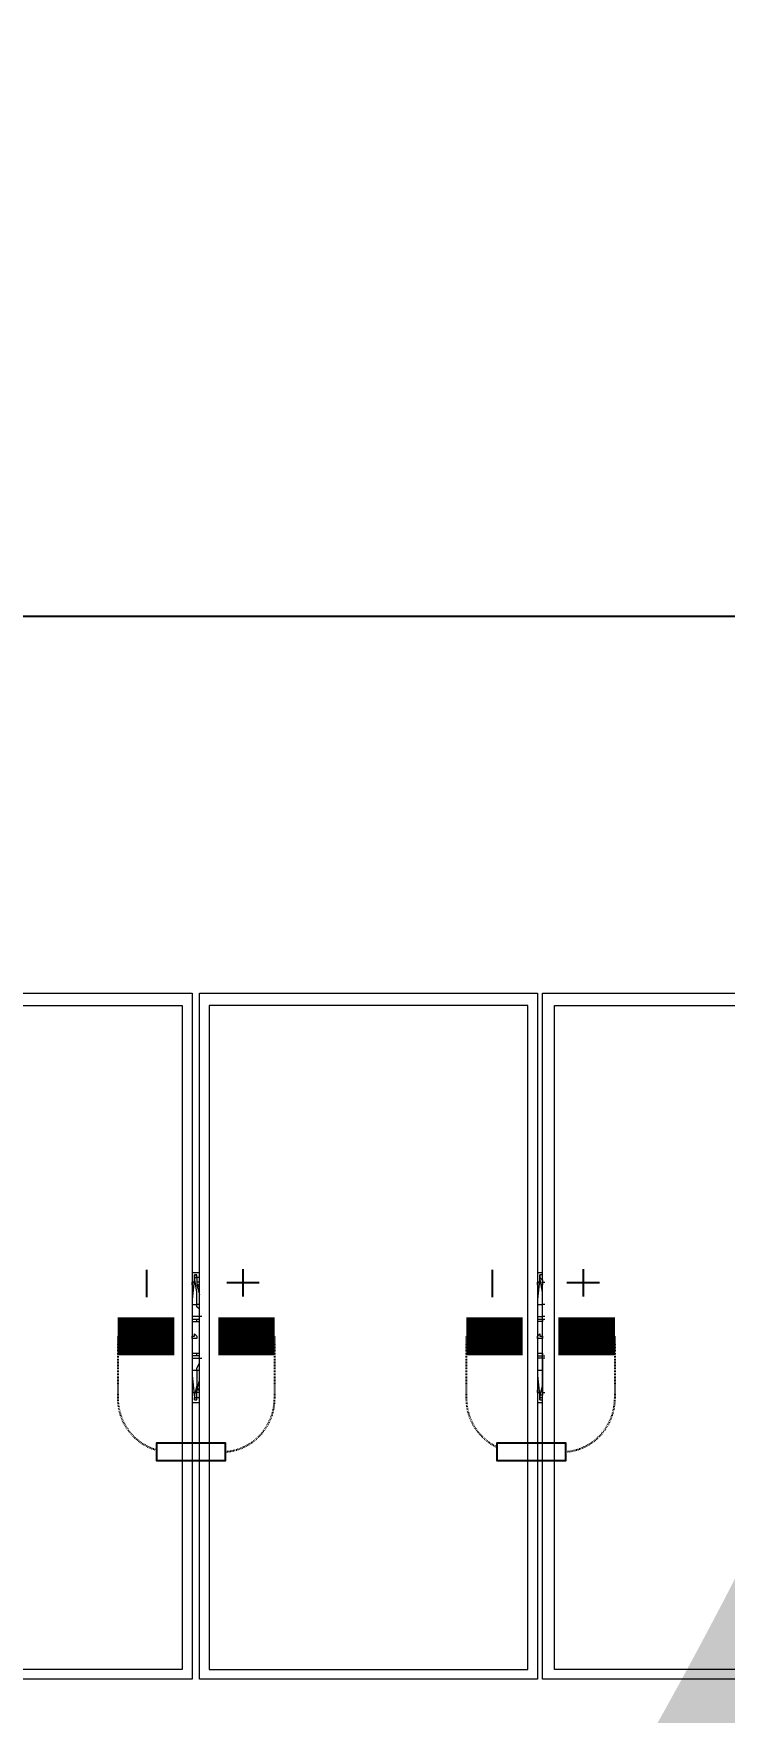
# Model space of a CAD drawing. Header units: feet. Extents: x -13743 to 68376, y -48 to 67763.
# Drawn here: x 4233.9 to 4325.1, y 7048.8 to 7270.4 of the extents above; entities that cross this region are included whole.
import ezdxf
from ezdxf import colors
from ezdxf.entities.mleader import LeaderData, LeaderLine
from ezdxf.enums import TextEntityAlignment as Align
from ezdxf.math import Vec2, Vec3

# ---------------------------------------------------------------- set-up
doc = ezdxf.new("R2018")
doc.units = ezdxf.units.FT
doc.header["$MEASUREMENT"] = 0
doc.linetypes.add('HIDDEN', pattern=[0.375, 0.25, -0.125])
for name, color, linetype in [('E-HARN-COMP', 8, 'Continuous'), ('E-TRNK-CABL-NEG', 6, 'HIDDEN'), ('E-TRUNK-CABLE-POS', 6, 'HIDDEN'), ('G-ANNO-TEXT', 1, 'Continuous'), ('Polarity-Text', 7, 'Continuous')]:
    doc.layers.add(name, color=color, linetype=linetype)
doc.styles.add('NEI-A', font='arial.ttf')
doc.styles.get("Standard").update_dxf_attribs({"font": 'arial.ttf'})

# ---------------------------------------------------------------- blocks, each defined once
blk = doc.blocks.new('A$Cc93f9aa1')
at = {"lineweight": 5}
for points in [[(10.4012, 0), (10.1713, 0), (10.1713, 0.4666), (10.4012, 0.4666)], [(10.1779, 0.0067), (10.1779, 0.4583), (10.3946, 0.4583), (10.3946, 0.0067)], [(10.6362, 0), (10.4062, 0), (10.4062, 0.4666), (10.6362, 0.4666)], [(10.6296, 0.4583), (10.4129, 0.4583), (10.4129, 0.0067), (10.6296, 0.0067)], [(10.6396, 0), (10.6396, 0.4666), (10.8712, 0.4666), (10.8712, 0)], [(10.6479, 0.0067), (10.6479, 0.4583), (10.8629, 0.4583), (10.8629, 0.0067)], [(10.4029, 0.235), (10.4046, 0.2333), (10.4046, 0.2317), (10.4012, 0.2317), (10.4012, 0.2333), (10.4029, 0.2333)], [(10.6379, 0.235), (10.6379, 0.2333), (10.6396, 0.2333), (10.6396, 0.2317), (10.6379, 0.2317), (10.6362, 0.2317), (10.6362, 0.2333)]]:
    blk.add_lwpolyline(points, close=True, dxfattribs=at)
for points in [[(10.4012, 0.2767), (10.4062, 0.2767)], [(10.4029, 0.275), (10.4046, 0.275)], [(10.4029, 0.27), (10.4029, 0.2733), (10.4029, 0.275), (10.4029, 0.2733), (10.4046, 0.2733), (10.4046, 0.2717), (10.4046, 0.27), (10.4046, 0.2683)], [(10.6362, 0.2767), (10.6396, 0.2767)], [(10.6379, 0.2733), (10.6379, 0.275), (10.6379, 0.2733)], [(10.4062, 0.255), (10.4046, 0.255), (10.4046, 0.2633), (10.4029, 0.2733)], [(10.6379, 0.27), (10.6379, 0.2733), (10.6396, 0.2717), (10.6396, 0.27), (10.6396, 0.2683)], [(10.6412, 0.255), (10.6396, 0.255), (10.6396, 0.2633), (10.6379, 0.2733)], [(10.4079, 0.2467), (10.4062, 0.2467), (10.4062, 0.2517), (10.4046, 0.2533), (10.4046, 0.255)], [(10.6412, 0.2467), (10.6396, 0.2467), (10.6396, 0.255)], [(10.4062, 0.2467), (10.4046, 0.2467), (10.4012, 0.2467)], [(10.4012, 0.245), (10.4046, 0.245), (10.4062, 0.245)], [(10.4012, 0.2433), (10.4046, 0.2433), (10.4062, 0.2433)], [(10.4046, 0.2433), (10.4046, 0.245)], [(10.6362, 0.2467), (10.6396, 0.2467)], [(10.6362, 0.245), (10.6396, 0.245), (10.6412, 0.245)], [(10.6396, 0.245), (10.6396, 0.2433), (10.6362, 0.2433)], [(10.4012, 0.2217), (10.4046, 0.2217), (10.4062, 0.2217)], [(10.4062, 0.22), (10.4046, 0.22), (10.4012, 0.22)], [(10.4012, 0.2183), (10.4046, 0.2183), (10.4062, 0.2183)], [(10.4046, 0.22), (10.4046, 0.2217)], [(10.4046, 0.21), (10.4046, 0.2117), (10.4062, 0.215), (10.4062, 0.2183), (10.4079, 0.2183)], [(10.6362, 0.2217), (10.6396, 0.2217), (10.6396, 0.22)], [(10.6362, 0.22), (10.6396, 0.22), (10.6412, 0.22)], [(10.6396, 0.2183), (10.6362, 0.2183)], [(10.6412, 0.2183), (10.6396, 0.2183), (10.6396, 0.21), (10.6396, 0.2), (10.6379, 0.1933), (10.6379, 0.1917), (10.6396, 0.1917)], [(10.4062, 0.21), (10.4046, 0.21), (10.4046, 0.2), (10.4029, 0.1933), (10.4029, 0.1917), (10.4046, 0.1917)], [(10.4029, 0.19), (10.4029, 0.1917), (10.4046, 0.1917), (10.4046, 0.195), (10.4046, 0.1967)], [(10.4029, 0.195), (10.4029, 0.1917), (10.4029, 0.19), (10.4046, 0.19)], [(10.6396, 0.1967), (10.6396, 0.195), (10.6396, 0.1933), (10.6379, 0.1933), (10.6379, 0.19), (10.6379, 0.1917), (10.6379, 0.195)], [(10.4012, 0.1883), (10.4062, 0.1883)], [(10.6362, 0.1883), (10.6396, 0.1883)]]:
    blk.add_lwpolyline(points, dxfattribs=at)
at = {"color": 8, "lineweight": 5, "true_color": 0x808080}
for points in [[(10.4012, 0.2767), (10.4062, 0.2767)], [(10.4062, 0.2733), (10.4046, 0.2733), (10.4046, 0.275), (10.4029, 0.275)], [(10.6362, 0.2767), (10.6396, 0.2767)], [(10.6396, 0.2733), (10.6396, 0.275), (10.6379, 0.275)], [(10.4029, 0.2733), (10.4012, 0.2583)], [(10.4012, 0.2683), (10.4012, 0.27)], [(10.4029, 0.2733), (10.4029, 0.2733)], [(10.4062, 0.27), (10.4046, 0.27), (10.4046, 0.2683), (10.4062, 0.2617)], [(10.4062, 0.2683), (10.4046, 0.2683), (10.4062, 0.2667)], [(10.6379, 0.2733), (10.6362, 0.2583)], [(10.6362, 0.2683), (10.6362, 0.27)], [(10.6379, 0.2733), (10.6379, 0.2733)], [(10.6396, 0.2617), (10.6396, 0.27), (10.6412, 0.27)], [(10.6396, 0.2667), (10.6396, 0.2683)], [(10.4012, 0.255), (10.4046, 0.255)], [(10.6362, 0.255), (10.6396, 0.255)], [(10.4046, 0.21), (10.4012, 0.21)], [(10.4012, 0.2067), (10.4029, 0.1917)], [(10.6396, 0.21), (10.6362, 0.21)], [(10.6362, 0.2067), (10.6379, 0.1917)], [(10.4012, 0.1967), (10.4012, 0.195), (10.4029, 0.195)], [(10.4062, 0.195), (10.4046, 0.195), (10.4046, 0.1967), (10.4062, 0.2033)], [(10.4062, 0.1967), (10.4046, 0.1967), (10.4062, 0.1983)], [(10.6362, 0.195), (10.6362, 0.1967)], [(10.6396, 0.2033), (10.6396, 0.195), (10.6412, 0.195)], [(10.6396, 0.1967), (10.6396, 0.1983)], [(10.4012, 0.1883), (10.4062, 0.1883)], [(10.4029, 0.19), (10.4046, 0.19), (10.4046, 0.1917), (10.4062, 0.1917)], [(10.4029, 0.1917), (10.4029, 0.1917)], [(10.6362, 0.1883), (10.6396, 0.1883)], [(10.6379, 0.19), (10.6396, 0.19), (10.6396, 0.1917)], [(10.6379, 0.1917), (10.6379, 0.1917)]]:
    blk.add_lwpolyline(points, dxfattribs=at)
for points in [[(10.4029, 0.27), (10.4012, 0.27)], [(10.6379, 0.27), (10.6362, 0.27)], [(10.6379, 0.195), (10.6362, 0.195)]]:
    blk.add_lwpolyline(points, close=True, dxfattribs=at)
blk = doc.blocks.new('DETAIL_TITLE')
at = {"style": 'NEI-A', "flags": 8}
blk.add_attdef('#', text='', height=0.2, dxfattribs=at).set_placement((0.5922, -0.5109), align=Align.MIDDLE_CENTER)
at = {"lineweight": 30, "flags": 104}
blk.add_attdef('DETAIL_TITLE', text='', height=0.2, dxfattribs=at).set_placement((0.9099, -0.5251), align=Align.BOTTOM_LEFT)
at = {"style": 'NEI-A'}
for tag, p in [('SCALE:', (0.9386, -0.7379)), ('1"_=_', (1.5474, -0.7379))]:
    blk.add_attdef(tag, text='', height=0.1, dxfattribs=at).set_placement(p, align=Align.BOTTOM_LEFT)

msp = doc.modelspace()

# ---------------------------------------------------------------- linework, layer by layer
at = {"layer": 'E-HARN-COMP', "const_width": 5}
for points in [[(4245.04, 7098.47), (4252.5, 7098.47)], [(4258.29, 7098.47), (4265.74, 7098.47)], [(4291.04, 7098.47), (4298.5, 7098.47)], [(4303.21, 7098.47), (4310.66, 7098.47)]]:
    msp.add_lwpolyline(points, dxfattribs=at)
at = {"layer": 'E-HARN-COMP'}
for points in [[(4254.7, 7084.39), (4250.14, 7084.39), (4250.14, 7082.06), (4254.7, 7082.06)], [(4254.7, 7082.06), (4259.27, 7082.06), (4259.27, 7084.39), (4254.7, 7084.39)], [(4299.63, 7084.39), (4295.06, 7084.39), (4295.06, 7082.06), (4299.63, 7082.06)], [(4299.63, 7082.06), (4304.19, 7082.06), (4304.19, 7084.39), (4299.63, 7084.39)]]:
    msp.add_lwpolyline(points, dxfattribs=at)
at = {"layer": 'E-TRNK-CABL-NEG', "ltscale": 0.1}
for points in [[(4245.04, 7098.47), (4245.04, 7090.24, 0.334879), (4250.14, 7083.48, 0.334879)], [(4291.04, 7098.47), (4291.04, 7090.24, 0.289984), (4295.06, 7083.89, 0.289984)]]:
    msp.add_lwpolyline(points, format="xyb", dxfattribs=at)
at = {"layer": 'E-TRUNK-CABLE-POS', "ltscale": 0.1}
for points in [[(4265.74, 7098.47), (4265.74, 7090.24, -0.391396), (4259.27, 7083.23, -0.391396)], [(4310.66, 7098.47), (4310.66, 7090.24, -0.391396), (4304.19, 7083.23, -0.391396)]]:
    msp.add_lwpolyline(points, format="xyb", dxfattribs=at)
at = {"layer": 'G-ANNO-TEXT', "flags": 128}
msp.add_lwpolyline([(3502.07, 7179.88, -0.298343), (3520.57, 7193.53), (4139.4, 7193.53, 0.298343), (4157.9, 7207.17, 0.298343), (4176.41, 7193.53), (4792.11, 7193.53)], format="xyb", dxfattribs=at)
at = {"layer": 'Polarity-Text'}
for p, q in [((4248.83, 7107.25), (4248.83, 7103.63)), ((4261.55, 7107.33), (4261.55, 7103.71)), ((4294.44, 7107.25), (4294.44, 7103.63)), ((4306.47, 7107.33), (4306.47, 7103.71)), ((4263.68, 7105.52), (4259.41, 7105.52)), ((4308.61, 7105.52), (4304.33, 7105.52))]:
    msp.add_line(p, q, dxfattribs=at)

# ---------------------------------------------------------------- block references
at = {"xscale": 194.04614304, "yscale": 194.04614304, "zscale": 194.04614304}
msp.add_blockref('A$Cc93f9aa1', (2236.52, 7053.21), dxfattribs=at)
at = {"layer": 'G-ANNO-TEXT'}
ref = msp.add_blockref('DETAIL_TITLE', (2193.15, 7909.29), dxfattribs=dict(at, xscale=128.9267043143703, yscale=128.9267043143703, zscale=128.9267043143703))
lines = msp.add_mtext('{\\LDC BLOCK TYPE-2 (2) STRINGS (52) MODULES [580W-SOUTH MOTOR GAP] }', dxfattribs={"layer": '0', "insert": (2310.46, 7880.26), "char_height": 1139.5591, "attachment_point": 1})
ref.add_attrib('DETAIL_TITLE', '', (2310.46, 7880.26)).embed_mtext(lines)

# ---------------------------------------------------------------- next in the draw order: leaders
ml = msp.add_multileader_mtext('Standard', dxfattribs=at)
ml.set_content('MOTOR GAP STRING JUMPER', color=256, style='NEI-A')
ml.set_leader_properties()
ml.build(insert=Vec2(0, 0))
ml.multileader.update_dxf_attribs({"dogleg_length": 0.36, "arrow_head_size": 22.51})
ctx = ml.context
ctx.base_point, ctx.char_height, ctx.arrow_head_size, ctx.landing_gap_size, ctx.plane_origin = Vec3(4389.43, 6820.85, -22.9), 20, 22.51, 23.05, Vec3(11956.89, 1405.52, -22.9)
notes = []
notes.append((ctx, [(0, (1, 1, 0), (4343.33, 6820.85, -22.9), (1, 0), 46.1, [(0, [(4140.8, 7118.85, -22.9)], 0, [])])]))
ctx.mtext.insert, ctx.mtext.width, ctx.mtext.flow_direction = Vec3(4412.48, 6831.02, -22.9), 406.5438, 5
ctx.mtext.has_bg_fill, ctx.mtext.bg_color, ctx.mtext.bg_scale_factor, ctx.mtext.bg_transparency, ctx.mtext.use_window_bg_color = 1, -1073741824, 1.5, 0, 1
for ctx, leaders in notes:
    for number, flags, end, landing, length, lines in leaders:
        leader = LeaderData()
        leader.index, (leader.has_last_leader_line, leader.has_dogleg_vector, leader.attachment_direction) = number, flags
        leader.last_leader_point, leader.dogleg_vector, leader.dogleg_length = Vec3(end), Vec3(landing), length
        for number, points, colour, breaks in lines:
            line = LeaderLine()
            line.index, line.vertices, line.color, line.breaks = number, Vec3.list(points), colors.encode_raw_color(colour), breaks
            leader.lines.append(line)
        ctx.leaders.append(leader)

doc.saveas('drawing.dxf')
